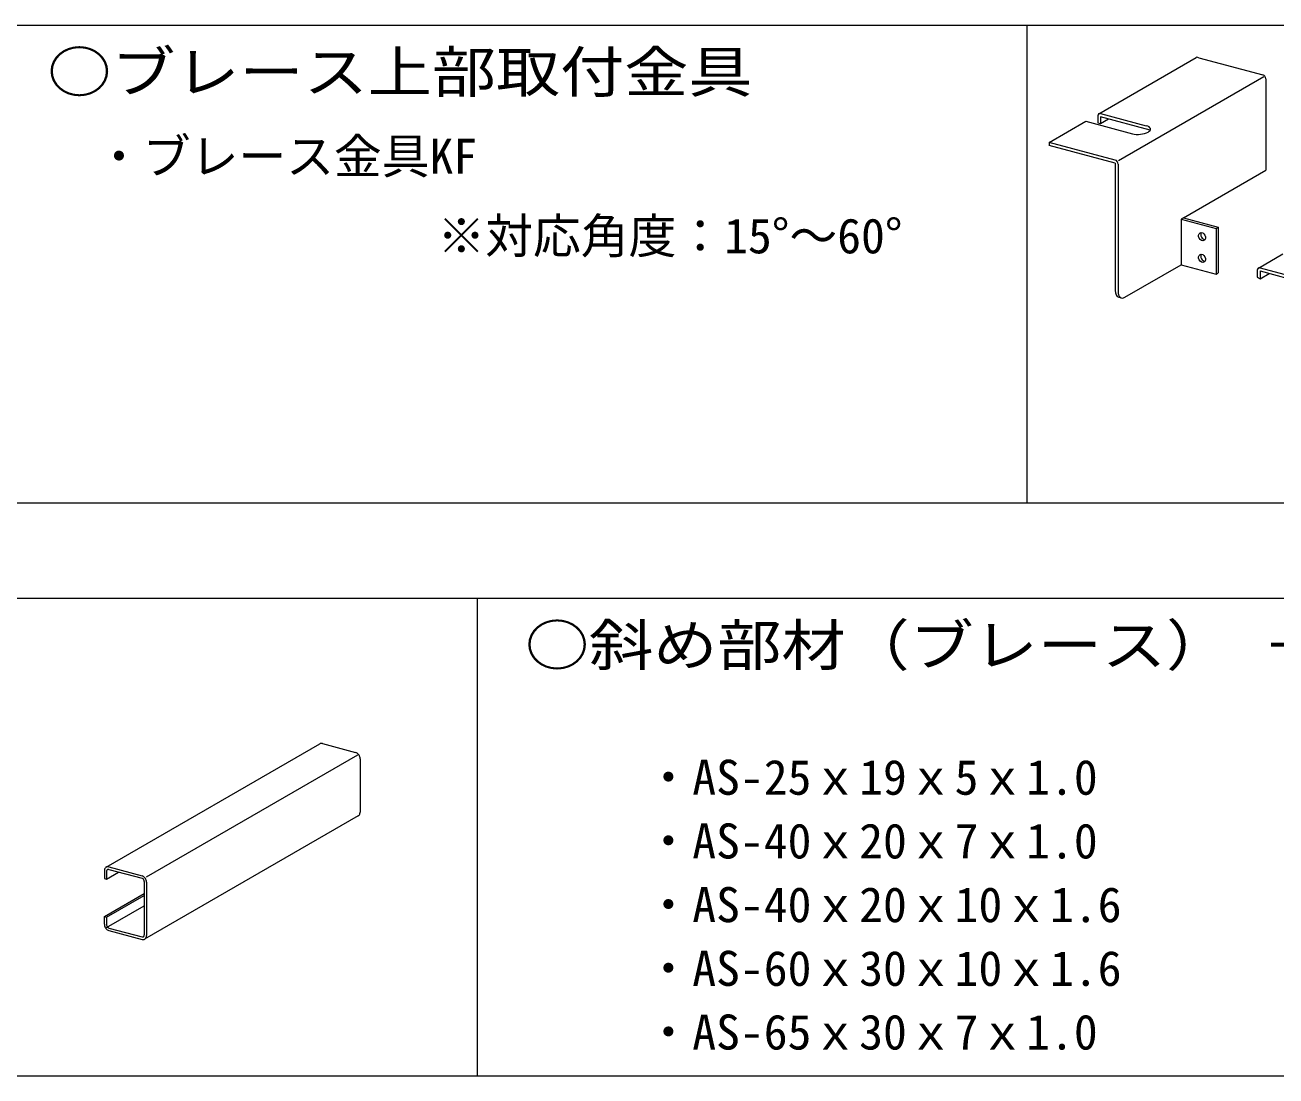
# Model space of a CAD drawing. Units: millimetres on the paper, enlarged 40 times. Extents: x -7800 to 7800, y -5387 to 5300.
# Drawn here: x -5116 to -3545, y 1260 to 2580 of the extents above; entities that cross this region are included whole.
import ezdxf
from ezdxf.enums import TextEntityAlignment as Align

# ---------------------------------------------------------------- set-up
doc = ezdxf.new("R2010")
doc.units = ezdxf.units.MM
doc.header["$LTSCALE"] = 40
for name, color, linetype, lineweight in [('0-4_ブレース・補強材', 4, 'Continuous', 9), ('0-B_補強金具・金具・その他', 3, 'Continuous', 18), ('F-3_野縁受け', 7, 'Continuous', 18)]:
    doc.layers.add(name, color=color, linetype=linetype, lineweight=lineweight)
doc.layers.add('0-6_文字', color=7, linetype='Continuous')
doc.styles.add('ＭＳ ゴシック', font='')
doc.styles.get('ＭＳ ゴシック').set_extended_font_data('MS Gothic')

msp = doc.modelspace()

# ---------------------------------------------------------------- linework, layer by layer
at = {"layer": '0-4_ブレース・補強材'}
for p, q in [((-5014.24, 1522.54), (-4745.94, 1677.44)), ((-4742.65, 1677.8), (-4700.92, 1666.62)), ((-4963.65, 1510.22), (-4698.26, 1663.45)), ((-4695.36, 1658.73), (-4695.36, 1591.53)), ((-4697.63, 1586.98), (-4965.92, 1432.08)), ((-5016.51, 1517.99), (-5016.51, 1508.39)), ((-5016.51, 1508.39), (-5013.73, 1507.64)), ((-5013.73, 1517.24), (-5013.73, 1507.64)), ((-5013.73, 1507.64), (-4998.58, 1516.38)), ((-5010.94, 1522.9), (-4969.22, 1511.72)), ((-5010.94, 1519.7), (-4969.22, 1508.52)), ((-4966.43, 1504.57), (-4966.43, 1437.37)), ((-4963.65, 1503.82), (-4963.65, 1436.62)), ((-5016.51, 1460.39), (-4966.43, 1489.3)), ((-5013.73, 1459.64), (-4966.43, 1486.95)), ((-5013.73, 1446.84), (-4966.43, 1474.15)), ((-5016.51, 1460.39), (-5013.73, 1459.64)), ((-5016.51, 1450.79), (-5016.51, 1460.39)), ((-5013.73, 1459.64), (-5013.73, 1450.04)), ((-5010.94, 1446.1), (-4969.22, 1434.92)), ((-5010.94, 1442.9), (-4969.22, 1431.72))]:
    msp.add_line(p, q, dxfattribs=at)
for points in [[(-4742.65, 1677.8), (-4743.61, 1677.96), (-4744.55, 1677.92), (-4745.43, 1677.69), (-4745.94, 1677.44)], [(-4695.36, 1658.73), (-4695.44, 1659.86), (-4695.69, 1661), (-4696.1, 1662.13), (-4696.66, 1663.19), (-4697.34, 1664.16), (-4698.14, 1665.01), (-4699.02, 1665.72), (-4699.95, 1666.26), (-4700.92, 1666.62)], [(-4697.62, 1586.98), (-4696.9, 1587.52), (-4696.29, 1588.23), (-4695.82, 1589.08), (-4695.51, 1590.05), (-4695.37, 1591.12), (-4695.36, 1591.53)], [(-5010.94, 1522.9), (-5011.91, 1523.06), (-5012.85, 1523.02), (-5013.73, 1522.78), (-5014.52, 1522.36), (-5015.21, 1521.75), (-5015.76, 1520.99), (-5016.17, 1520.09), (-5016.42, 1519.08), (-5016.51, 1517.99)], [(-5010.94, 1519.7), (-5011.43, 1519.78), (-5011.9, 1519.76), (-5012.34, 1519.64), (-5012.73, 1519.43), (-5013.08, 1519.12), (-5013.35, 1518.74), (-5013.56, 1518.29), (-5013.68, 1517.79), (-5013.73, 1517.24)], [(-4963.65, 1503.82), (-4963.74, 1504.96), (-4963.99, 1506.1), (-4964.4, 1507.22), (-4964.95, 1508.29), (-4965.64, 1509.26), (-4966.43, 1510.11), (-4967.31, 1510.82), (-4968.25, 1511.36), (-4969.22, 1511.72)], [(-4966.43, 1504.57), (-4966.48, 1505.14), (-4966.6, 1505.71), (-4966.81, 1506.27), (-4967.09, 1506.8), (-4967.43, 1507.29), (-4967.83, 1507.71), (-4968.26, 1508.07), (-4968.73, 1508.34), (-4969.22, 1508.52)], [(-5016.51, 1450.79), (-5016.42, 1449.65), (-5016.17, 1448.51), (-5015.76, 1447.39), (-5015.21, 1446.32), (-5014.52, 1445.35), (-5013.73, 1444.5), (-5012.85, 1443.79), (-5011.91, 1443.25), (-5010.94, 1442.9)], [(-5013.73, 1450.04), (-5013.68, 1449.47), (-5013.56, 1448.9), (-5013.35, 1448.34), (-5013.08, 1447.81), (-5012.73, 1447.32), (-5012.34, 1446.9), (-5011.9, 1446.54), (-5011.43, 1446.27), (-5010.94, 1446.1)], [(-4969.22, 1434.92), (-4968.73, 1434.83), (-4968.26, 1434.85), (-4967.83, 1434.97), (-4967.43, 1435.18), (-4967.09, 1435.49), (-4966.81, 1435.87), (-4966.6, 1436.32), (-4966.48, 1436.83), (-4966.43, 1437.37)], [(-4969.22, 1431.72), (-4968.25, 1431.55), (-4967.31, 1431.59), (-4966.43, 1431.83), (-4965.64, 1432.25), (-4964.95, 1432.86), (-4964.4, 1433.62), (-4963.99, 1434.53), (-4963.74, 1435.54), (-4963.65, 1436.62)]]:
    msp.add_lwpolyline(points, dxfattribs=at)
at = {"layer": '0-B_補強金具・金具・その他'}
for p, q in [((-3767.45, 2468.89), (-3645.37, 2539.37)), ((-3641.93, 2539.24), (-3643.29, 2539.6)), ((-3641.93, 2539.24), (-3561.46, 2517.67)), ((-3742.82, 2410), (-3560.24, 2515.42)), ((-3557.95, 2512.7), (-3557.95, 2397.77)), ((-3765.38, 2469.12), (-3708.03, 2453.75)), ((-3829.95, 2432.81), (-3783.98, 2459.35)), ((-3783.98, 2459.35), (-3725.49, 2443.67)), ((-3768.88, 2466.02), (-3768.88, 2457.46)), ((-3768.88, 2457.46), (-3765.38, 2456.52)), ((-3703.04, 2448.38), (-3765.38, 2465.09)), ((-3765.38, 2465.09), (-3765.38, 2456.52)), ((-3765.38, 2456.52), (-3755.24, 2462.37)), ((-3746.96, 2406.54), (-3829.98, 2428.79)), ((-3746.96, 2410.57), (-3829.95, 2432.81)), ((-3829.95, 2432.81), (-3829.95, 2428.92)), ((-3746.96, 2406.54), (-3746.96, 2246.77)), ((-3743.46, 2405.6), (-3743.46, 2245.83)), ((-3661.35, 2338.07), (-3557.95, 2397.77)), ((-3664.15, 2336.46), (-3620.33, 2324.72)), ((-3620.33, 2324.72), (-3617.54, 2326.33)), ((-3620.33, 2324.72), (-3620.33, 2267.28)), ((-3734.73, 2238.27), (-3664.15, 2279.02)), ((-3664.15, 2279.02), (-3620.33, 2267.28)), ((-3567.17, 2275.01), (-3536.53, 2292.7)), ((-3620.33, 2267.28), (-3617.54, 2268.9)), ((-3568.6, 2272.24), (-3568.6, 2263.67)), ((-3568.6, 2263.67), (-3565.1, 2261.64)), ((-3565.1, 2275.33), (-3495.43, 2256.66)), ((-3565.1, 2271.3), (-3565.1, 2261.64)), ((-3565.1, 2271.3), (-3495.43, 2252.63)), ((-3565.1, 2261.64), (-3553.68, 2268.24)), ((-3742.64, 2238.39), (-3739.14, 2237.46))]:
    msp.add_line(p, q, dxfattribs=at)
for points in [[(-3661.35, 2338.07), (-3664.15, 2336.46), (-3664.15, 2279.02)], [(-3661.35, 2338.07), (-3617.54, 2326.33), (-3617.54, 2268.9)]]:
    msp.add_lwpolyline(points, dxfattribs=at)
msp.add_arc((-3565.73, 2272.51), 2.89, 77.36817, 185.47947, dxfattribs=at)
for centre, major_axis, ratio, start_param, end_param in [((-3643.29, 2535.57), (-1.96, 3.87), 0.751651, 5.6914085, 6.3251409), ((-3561.46, 2513.64), (-1.96, 3.87), 0.751651, 4.1206122, 5.6914085), ((-3765.38, 2465.09), (-1.96, 3.87), 0.751651, 5.6914085, 7.2622048), ((-3716.76, 2448.71), (14, 1.02), 0.410193, 4.0097058, 7.1512984), ((-3746.96, 2406.54), (-1.96, 3.87), 0.751651, 4.1206122, 5.6914085), ((-3635.18, 2315.94), (-2.44, 4.84), 0.751651, 0.448675, 2.7768288), ((-3635.18, 2288.74), (-2.44, 4.84), 0.751651, 0.448675, 2.7768288), ((-3738.23, 2251.81), (4.74, 13.32), 0.550454, 2.1447675, 3.1857696), ((-3734.73, 2250.87), (4.74, 13.32), 0.550454, 2.1447675, 3.7155639)]:
    msp.add_ellipse(centre, major_axis=major_axis, ratio=ratio, start_param=start_param, end_param=end_param, dxfattribs=at)
for centre in [(-3637.97, 2314.33), (-3637.97, 2287.13)]:
    msp.add_ellipse(centre, major_axis=(-2.44, 4.84), ratio=0.751651, dxfattribs=at)
at = {"layer": 'F-3_野縁受け', "color": 3}
for p, q in [((-7638.18, 2580.25), (-78.18, 2580.25)), ((-3858.18, 2580.25), (-3858.18, 1980.25)), ((-7638.18, 1980.25), (-78.18, 1980.25)), ((-7638.18, 1860.25), (-78.18, 1860.25)), ((-7638.18, 1260.25), (-78.18, 1260.25))]:
    msp.add_line(p, q, dxfattribs=at)
at = {"layer": 'F-3_野縁受け', "color": 4, "lineweight": 9}
msp.add_line((-4548.18, 1860.25), (-4548.18, 1260.25), dxfattribs=at)

# ---------------------------------------------------------------- texts
at = {"layer": '0-6_文字', "style": 'ＭＳ ゴシック', "width": 1.15}
for s, p in [('○ブレース上部取付金具', (-5088.18, 2480.25)), ('○斜め部材（ブレース） －リップ付チャンネル－', (-4488.18, 1760.25))]:
    msp.add_text(s, height=51.32, dxfattribs=at).set_placement(p, align=Align.BOTTOM_LEFT)
at = {"layer": '0-6_文字', "style": 'ＭＳ ゴシック'}
for s, p in [('・ブレース金具KF', (-5028.18, 2380.25)), ('※対応角度：15°～60°', (-4598.18, 2280.25)), ('・AS-25ｘ19ｘ5ｘ1.0', (-4338.18, 1600.25)), ('・AS-40ｘ20ｘ7ｘ1.0', (-4338.18, 1520.25)), ('・AS-40ｘ20ｘ10ｘ1.6', (-4338.18, 1440.25)), ('・AS-60ｘ30ｘ10ｘ1.6', (-4338.18, 1360.25)), ('・AS-65ｘ30ｘ7ｘ1.0', (-4338.18, 1280.25))]:
    msp.add_text(s, height=43.99, dxfattribs=at).set_placement(p, align=Align.BOTTOM_LEFT)

doc.saveas('drawing.dxf')
